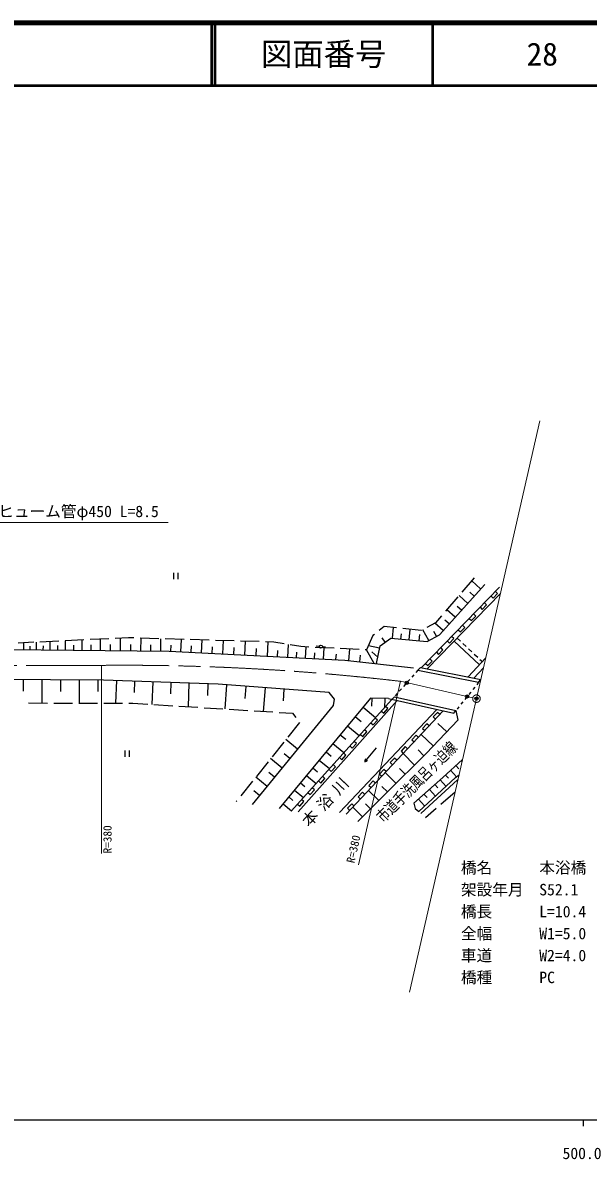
# Model space of a CAD drawing. Units: millimetres, scale not verified. Extents: x 39998 to 679975, y 19999 to 379986.
# Drawn here: x 478603 to 568813, y 198707 to 379986 of the extents above; entities that cross this region are included whole.
import ezdxf
from ezdxf.enums import TextEntityAlignment as Align

# ---------------------------------------------------------------- set-up
doc = ezdxf.new("R2010")
doc.units = ezdxf.units.MM
doc.header["$LTSCALE"] = 999.963
doc.header["$PDMODE"] = 32
doc.header["$PDSIZE"] = 500
doc.linetypes.add('CHAIN', pattern=[18.5, 12, -1.5, 3.5, -1.5])
for name, color, linetype, lineweight in [('M-BGD', 7, 'Continuous', 25), ('M-BMK', 2, 'CHAIN', 13), ('M-STR-HTXT', 7, 'Continuous', 13), ('M-STR-STR1', 1, 'Continuous', 25), ('M-TTL', 2, 'Continuous', 140), ('M-TTL-BAND', 7, 'Continuous', 25), ('M-TTL-LINE', 7, 'Continuous', 50)]:
    doc.layers.add(name, color=color, linetype=linetype, lineweight=lineweight)
for name, color, linetype in [('M-BMK-HTXT', 7, 'Continuous'), ('M-OTRS', 6, 'Continuous'), ('M-TTL-TXT', 7, 'Continuous')]:
    doc.layers.add(name, color=color, linetype=linetype)
doc.styles.add('ＭＳ ゴシック', font='')
doc.styles.get('ＭＳ ゴシック').set_extended_font_data('MS Gothic')

msp = doc.modelspace()

# ---------------------------------------------------------------- linework, layer by layer
at = {"layer": 'M-BGD'}
for p, q in [((502643.4, 292235.1), (502643.4, 291235.1)), ((503393.3, 291235.1), (503393.3, 292235.1)), ((545056.4, 282376), (552319.6, 290408.6)), ((550614.8, 291425.9), (548656.2, 289153.6)), ((551648.9, 289666.9), (550215.7, 290962.9)), ((542189.5, 277124), (554642.5, 289949.8)), ((543114.8, 276938.9), (554803.7, 288930.2)), ((548003.3, 288396.2), (546044.7, 286124)), ((549575.4, 287373.7), (548196.6, 288620.5)), ((550612.2, 288520.3), (549895.5, 289168.3)), ((553292, 288558.9), (553650.7, 288210.6)), ((553650.7, 288210.6), (554347.3, 288928.1)), ((554347.3, 288928.1), (553988.6, 289276.3)), ((548578, 286270.7), (547888.6, 286894)), ((551550.6, 286765.3), (551909.3, 286417.1)), ((551909.3, 286417.1), (552605.9, 287134.5)), ((552605.9, 287134.5), (552247.2, 287482.8)), ((545391.8, 285366.6), (544440.9, 284263.4)), ((546621.1, 284106.4), (545957.9, 284706.1)), ((547580.6, 285167.6), (546254.1, 286367)), ((549809.1, 284971.8), (550167.8, 284623.5)), ((550167.8, 284623.5), (550864.4, 285340.9)), ((550864.4, 285340.9), (550505.7, 285689.2)), ((536275.7, 283688.5), (535470.5, 283045.3)), ((538232.9, 283469.7), (536275.7, 283688.5)), ((537582.5, 281810.4), (537749.7, 283523.7)), ((542153.9, 283031.2), (539226.6, 283358.5)), ((540263.3, 281548.8), (540426.8, 283224.3)), ((542201.8, 283057), (542153.9, 283031.2)), ((543403.5, 281435.2), (542415, 283171.9)), ((544440.9, 284263.4), (543082.1, 283531.3)), ((544622, 282128.8), (544188.6, 282890.3)), ((545661.6, 283045.2), (544361.6, 284220.7)), ((548067.7, 283178.2), (548426.4, 282829.9)), ((548426.4, 282829.9), (549123, 283547.3)), ((549123, 283547.3), (548764.3, 283895.6)), ((480351.7, 281162.5), (477868.9, 281044.1)), ((478793.7, 279955.5), (478804.2, 281088.7)), ((480788.7, 279937), (480800.3, 281183.9)), ((484347, 281353.1), (481350.5, 281210.1)), ((482983.9, 279916.7), (482996.6, 281288.7)), ((488342.3, 281543.7), (485345.8, 281400.7)), ((485399.4, 279894.3), (485413.4, 281403.9)), ((488057.2, 279869.7), (488072.6, 281530.8)), ((492337.6, 281734.3), (489341.1, 281591.3)), ((490981.7, 279842.6), (490998.6, 281670.4)), ((495487.2, 281884.5), (493336.5, 281781.9)), ((494199.6, 279812.8), (494218.2, 281824)), ((496333.5, 281859.4), (495487.2, 281884.5)), ((500331.6, 281740.6), (497333, 281829.7)), ((497467.8, 279782.5), (497486.7, 281825.1)), ((500632.5, 279753.2), (500650.8, 281731.2)), ((504329.7, 281621.9), (501331.1, 281711)), ((503811.4, 279648.6), (503911.5, 281634.3)), ((508327.8, 281503.2), (505329.2, 281592.2)), ((507097.5, 279482.8), (507201.1, 281536.6)), ((512325.9, 281384.4), (509327.3, 281473.5)), ((510496.3, 279311.4), (510603.4, 281435.6)), ((516324, 281265.7), (513325.4, 281354.8)), ((514011.6, 279134), (514122.4, 281331.1)), ((518638.2, 281197), (517323.5, 281236)), ((517647.3, 278950.6), (517762, 281223)), ((520299.1, 280915.5), (518638.2, 281197)), ((534460.4, 282238.3), (533460.8, 279952.8)), ((534689.3, 282421.1), (534460.4, 282238.3)), ((535602.3, 280622.7), (537308.7, 281837.1)), ((536410.8, 281198.1), (535911.7, 281899.3)), ((537308.7, 281837.1), (543114.3, 281270.6)), ((538922.9, 281679.6), (539004.7, 282517.4)), ((541854.4, 281393.5), (541951.5, 282388)), ((543114.3, 281270.6), (545056.4, 282376)), ((546326.2, 281384.6), (546685, 281036.3)), ((546685, 281036.3), (547381.5, 281753.8)), ((547381.5, 281753.8), (547022.8, 282102)), ((547406.5, 281341.6), (551442.8, 277581.5)), ((547879.9, 281849.8), (548428.6, 281338.6)), ((548794.4, 280997.8), (549343.2, 280486.6)), ((476420.1, 280000.3), (501985.4, 279740.7)), ((479791.2, 279946.2), (479797, 280569.7)), ((481886.3, 279926.8), (481892.7, 280612.8)), ((484191.7, 279905.5), (484198.7, 280660.3)), ((486728.3, 279882), (486736, 280712.5)), ((489519.5, 279856.1), (489527.9, 280770)), ((492590.6, 279827.7), (492600, 280833.3)), ((495833.7, 279797.6), (495843.1, 280818.9)), ((499050.1, 279767.9), (499059.3, 280756.8)), ((501985.4, 279740.7), (529976.7, 278328.7)), ((502222.8, 279728.7), (502272.9, 280721.6)), ((505454.4, 279565.7), (505506.2, 280592.6)), ((508796.9, 279397.1), (508850.5, 280459.2)), ((512253.9, 279222.7), (512309.3, 280321.2)), ((515829.5, 279042.3), (515886.8, 280178.5)), ((519258.2, 278869.4), (519308.9, 279876.2)), ((520869, 278788.1), (520970.6, 280801.7)), ((522937.8, 280468.2), (521285, 280748.4)), ((522293.9, 278716.3), (522338.9, 279606.9)), ((524259.7, 280403.5), (522937.8, 280468.2)), ((523718.9, 278644.4), (523808.7, 280425.6)), ((525147.2, 278572.3), (525192.2, 279465)), ((528254.8, 280207.8), (525258.5, 280354.6)), ((525919.2, 280490), (525420.9, 280530.5)), ((526915.9, 280409), (526417.6, 280449.5)), ((526575.5, 278500.3), (526665.5, 280285.7)), ((528555.8, 278487.6), (528643.6, 279272.4)), ((532249.9, 280012.2), (529253.6, 280158.9)), ((530625, 278256.2), (530771.8, 280084.5)), ((533460.8, 279952.8), (533248.6, 279963.2)), ((534657.7, 277805.3), (533460.8, 279952.8)), ((535527.4, 280245.3), (533743.6, 280599.4)), ((535244, 278818.3), (534297.5, 279648.5)), ((535034.6, 277763.2), (535602.3, 280622.7)), ((544584.8, 279591), (544943.5, 279242.8)), ((544943.5, 279242.8), (545640.1, 279960.2)), ((545640.1, 279960.2), (545281.4, 280308.5)), ((549709, 280145.8), (550257.8, 279634.6)), ((550623.6, 279293.8), (551172.4, 278782.6)), ((529976.7, 278328.7), (540940.8, 277102.7)), ((532388, 278059.1), (532507.2, 279125.3)), ((542843.4, 277797.5), (543202.1, 277449.2)), ((543202.1, 277449.2), (543898.6, 278166.6)), ((543898.6, 278166.6), (543539.9, 278514.9)), ((552465.5, 278679.8), (549631, 275635.9)), ((551538.2, 278441.8), (551916.2, 278089.7)), ((552109, 277117.2), (550556.4, 275450.8)), ((491471.7, 275145.5), (459215.9, 275339.6)), ((478674.8, 275222.5), (478663.6, 273350.3)), ((481670.4, 275204.5), (481647.9, 271479.1)), ((484650.7, 275186.5), (484639.5, 273323.8)), ((487631, 275168.6), (487608.7, 271462.1)), ((490596.1, 275150.7), (490585, 273297.5)), ((509765.4, 274465.5), (491471.7, 275145.5)), ((493559.9, 275067.9), (493425.3, 271445.6)), ((496457.7, 274960.1), (496390.4, 273149)), ((499355.5, 274852.4), (499221.5, 271247.7)), ((502239.3, 274745.2), (502172.3, 272942.9)), ((505123.1, 274638.1), (504983.8, 270889.8)), ((508121.8, 274526.6), (508052.1, 272652.4)), ((527459.1, 273147.8), (509765.4, 274465.5)), ((511117.6, 274364.8), (510831.7, 270526.5)), ((514188.2, 274136.1), (514045.3, 272217)), ((517258.9, 273907.4), (516978.7, 270144.7)), ((534101.3, 272272.9), (519488.4, 254656.2)), ((520269.1, 273683.3), (520129, 271801.9)), ((521417.2, 254224.7), (537494.5, 272053.4)), ((528309.3, 272083.6), (527459.1, 273147.8)), ((528153.9, 271087.8), (528309.3, 272083.6)), ((536953.6, 272174.2), (534101.3, 272272.9)), ((534281.9, 272266.7), (534237.1, 270971.9)), ((536353.4, 272195), (536302.8, 270731.9)), ((479541.8, 271485.1), (482541.7, 271476.5)), ((483541.7, 271473.7), (486541.5, 271465.2)), ((487541.5, 271462.3), (490541.4, 271453.8)), ((491541.3, 271451), (494541.2, 271442.4)), ((495541.2, 271439.6), (496160.3, 271437.8)), ((496160.3, 271437.8), (498536.5, 271290.2)), ((499534.5, 271228.2), (502528.6, 271042.3)), ((503526.7, 270980.3), (506520.8, 270794.3)), ((507518.8, 270732.3), (510513, 270546.3)), ((511511, 270484.3), (514505.1, 270298.3)), ((515244.1, 255307), (528153.9, 271087.8)), ((515503.1, 270236.3), (518497.3, 270050.3)), ((538318.9, 271869.1), (522522.2, 254101.2)), ((544632.8, 270458.2), (529122.3, 254027.5)), ((545673.6, 270225.6), (530212, 253765.8)), ((532893.3, 270816.6), (534887.5, 269162.4)), ((535817.7, 270193.9), (536189, 269859)), ((536189, 269859), (536858.6, 270601.7)), ((536858.6, 270601.7), (536487.3, 270936.5)), ((519495.3, 269988.4), (521643.7, 269854.9)), ((522744.5, 268371.4), (520870.9, 266028.5)), ((521643.7, 269854.9), (522148.6, 269174.4)), ((531652.1, 269320.2), (532587.3, 268544.5)), ((534143.5, 268337.3), (534514.8, 268002.5)), ((534514.8, 268002.5), (535184.5, 268745.1)), ((535184.5, 268745.1), (534813.2, 269080)), ((544767, 269990.8), (544082.4, 269261.9)), ((544082.4, 269261.9), (544446.8, 268919.6)), ((545131.5, 269648.4), (544767, 269990.8)), ((530410.8, 267823.8), (532281.3, 266272.3)), ((532469.3, 266480.8), (532840.6, 266146)), ((532840.6, 266146), (533510.3, 266888.6)), ((533510.3, 266888.6), (533139, 267223.4)), ((543055.4, 268168.7), (542370.8, 267439.8)), ((542370.8, 267439.8), (542735.2, 267097.5)), ((543419.9, 267826.4), (543055.4, 268168.7)), ((546247.3, 266895.3), (544829.7, 268238.3)), ((520246.4, 265247.5), (518372.8, 262904.7)), ((522455.4, 264122), (520575.9, 265659.6)), ((528082.4, 265016.8), (529836.8, 263561.5)), ((529246.6, 266420.3), (530123.8, 265692.7)), ((531166.5, 264289.4), (531836.1, 265032.1)), ((531836.1, 265032.1), (531464.8, 265366.9)), ((541343.9, 266346.6), (540659.2, 265617.8)), ((540659.2, 265617.8), (541023.6, 265275.4)), ((541708.3, 266004.3), (541343.9, 266346.6)), ((544098.5, 264627.2), (542149.4, 266473.9)), ((494893.4, 263918), (494893.4, 262918.1)), ((495643.4, 262918.1), (495643.4, 263918)), ((521225.4, 262618.4), (520285.6, 263387.2)), ((526990.5, 263700.4), (527813.2, 263017.9)), ((529492.3, 262432.9), (530162, 263175.5)), ((530162, 263175.5), (529790.7, 263510.4)), ((530795.2, 264624.3), (531166.5, 264289.4)), ((534992.9, 264315), (533387.8, 262398.5)), ((539632.3, 264524.5), (538947.6, 263795.7)), ((538947.6, 263795.7), (539312, 263453.4)), ((541082, 261569.2), (539264.9, 263403.2)), ((539996.7, 264182.2), (539632.3, 264524.5)), ((542607.8, 263081), (541663, 264034.7)), ((517748.3, 262123.7), (515874.8, 259780.8)), ((519995.3, 261114.8), (518149.2, 262625)), ((524874.3, 261149.2), (525646, 260509.1)), ((525898.5, 262383.9), (527544, 261019)), ((527818.1, 260576.4), (528487.8, 261319)), ((528487.8, 261319), (528116.5, 261653.8)), ((529121, 262767.7), (529492.3, 262432.9)), ((533244.1, 262518.9), (533147, 262111)), ((533387.8, 262398.5), (533147, 262111)), ((533147, 262111), (533531.5, 262278.1)), ((533378.2, 262406.5), (533153.5, 262138.2)), ((533368.6, 262414.6), (533160, 262165.4)), ((533359, 262422.6), (533166.4, 262192.6)), ((533397.4, 262390.5), (533172.7, 262122.2)), ((533349.5, 262430.6), (533172.9, 262219.8)), ((533339.9, 262438.6), (533179.4, 262247)), ((533330.3, 262446.7), (533185.8, 262274.2)), ((533320.7, 262454.7), (533192.3, 262301.4)), ((533407, 262382.5), (533198.3, 262133.3)), ((533311.1, 262462.7), (533198.8, 262328.6)), ((533301.6, 262470.7), (533205.2, 262355.8)), ((533292, 262478.8), (533211.7, 262382.9)), ((533282.4, 262486.8), (533218.2, 262410.1)), ((533416.5, 262374.4), (533223.9, 262144.5)), ((533272.8, 262494.8), (533224.6, 262437.3)), ((533263.2, 262502.8), (533231.1, 262464.5)), ((533253.6, 262510.9), (533237.6, 262491.7)), ((533531.5, 262278.1), (533244.1, 262518.9)), ((533426.1, 262366.4), (533249.6, 262155.6)), ((533435.7, 262358.4), (533275.2, 262166.7)), ((533445.3, 262350.4), (533300.8, 262177.9)), ((533454.9, 262342.3), (533326.5, 262189)), ((533464.5, 262334.3), (533352.1, 262200.1)), ((533474, 262326.3), (533377.7, 262211.3)), ((533468.1, 262494.3), (533387.8, 262398.5)), ((533483.6, 262318.3), (533403.4, 262222.4)), ((533493.2, 262310.2), (533429, 262233.6)), ((533502.8, 262302.2), (533454.6, 262244.7)), ((533512.4, 262294.2), (533480.3, 262255.8)), ((533522, 262286.2), (533505.9, 262267)), ((537920.7, 262702.4), (537236, 261973.6)), ((537236, 261973.6), (537600.5, 261631.3)), ((538285.1, 262360.1), (537920.7, 262702.4)), ((548767.4, 262468.6), (545600, 259616.5)), ((547695, 261502.9), (548165.7, 260980.2)), ((548531.4, 262256.1), (548681.1, 262089.9)), ((517578.9, 258161.1), (515765.7, 259644.4)), ((518787.1, 259637.9), (517864.1, 260393)), ((523850.1, 259914.5), (525393.5, 258634.2)), ((526144, 258719.8), (526813.6, 259462.5)), ((526813.6, 259462.5), (526442.3, 259797.3)), ((527446.8, 260911.2), (527818.1, 260576.4)), ((536209.1, 260880.3), (535524.4, 260151.5)), ((535524.4, 260151.5), (535888.9, 259809.2)), ((536573.5, 260538), (536209.1, 260880.3)), ((538147.6, 258661.8), (536434.9, 260390.5)), ((539614.8, 260115.5), (538706.3, 261032.5)), ((545600, 259616.5), (540999, 255483.8)), ((545179.1, 259238.4), (546122.7, 258187.8)), ((546019.1, 259993.8), (546491.6, 259469.1)), ((546858.6, 260749.8), (547800, 259704.3)), ((515250.2, 258999.8), (513376.7, 256657)), ((516392.3, 256710.5), (515485.6, 257452.2)), ((521928.9, 257598.3), (523376.5, 256397.5)), ((522889.5, 258756.4), (523613.3, 258156)), ((524469.8, 256863.3), (525139.5, 257605.9)), ((525139.5, 257605.9), (524768.2, 257940.8)), ((525772.7, 259054.7), (526144, 258719.8)), ((535388.8, 255914.5), (533758.8, 257541.6)), ((534497.5, 259058.2), (533812.9, 258329.4)), ((533812.9, 258329.4), (534177.3, 257987.1)), ((534861.9, 258715.9), (534497.5, 259058.2)), ((536764.7, 257291.6), (535908.4, 258156)), ((543473.5, 257706.4), (544431, 256640.4)), ((544326.3, 258472.4), (544805, 257939.4)), ((512752.2, 255876), (512655.1, 255754.6)), ((521027.9, 256512), (521706.8, 255948.9)), ((522795.7, 255006.8), (523465.3, 255749.4)), ((523465.3, 255749.4), (523094, 256084.2)), ((524098.5, 257198.1), (524469.8, 256863.3)), ((532785.9, 257236.2), (532101.3, 256507.3)), ((532101.3, 256507.3), (532465.7, 256165)), ((533150.3, 256893.8), (532785.9, 257236.2)), ((541742.9, 256152), (542714.4, 255070.4)), ((542608.2, 256929.2), (543094, 256388.4)), ((547575.7, 257244.5), (545296.1, 255294.5)), ((520126.8, 255425.8), (521484.6, 254299.5)), ((522424.3, 255341.6), (522795.7, 255006.8)), ((531074.3, 255414.1), (530389.7, 254685.2)), ((530389.7, 254685.2), (530754.1, 254342.9)), ((531438.7, 255071.8), (531074.3, 255414.1)), ((532785.3, 253306.6), (531234.7, 254854.5)), ((534087, 254610.5), (533272.1, 255424.1)), ((540999, 255483.8), (541197.6, 254662.8)), ((541197.6, 254662.8), (541763.1, 254200.2)), ((544536.2, 254644.5), (542831.8, 253186.5))]:
    msp.add_line(p, q, dxfattribs=at)
for points in [[(547703.4, 270284.3), (548013.9, 268759.9), (543027.4, 263496.7), (536663.2, 257191.1), (532074.7, 252594.8)], [(541763.1, 254200.2), (547652.9, 259587.4), (548211.4, 260030.9)], [(542100.6, 253831.3), (547977.5, 259206.8), (548033.5, 259251.2)]]:
    msp.add_lwpolyline(points, dxfattribs=at)
msp.add_circle((526168.4, 280469.8), 250, dxfattribs=at)
at = {"layer": 'M-BMK'}
for p, q in [((491152.1, 277484), (352000.5, 277484)), ((538842.7, 274943.2), (550396.5, 272307.6))]:
    msp.add_line(p, q, dxfattribs=at)
msp.add_circle((550981.4, 272174.2), 600, dxfattribs=at)
msp.add_arc((494821.7, -102484.2), 379985.9, 83.3474, 90.55333, dxfattribs=at)
at = {"layer": 'M-OTRS'}
for p in [(539867.3, 274709.4), (549495.7, 272513.1), (550981.4, 272174.2)]:
    msp.add_point(p, dxfattribs=at)
at = {"layer": 'M-STR-HTXT'}
for p, q in [((540299.4, 225346.6), (561086.9, 316474.2)), ((473170.3, 300282), (501816.6, 300282)), ((491152.1, 277484), (491152.1, 247485.1)), ((538842.7, 274943.2), (532170.9, 245695.6))]:
    msp.add_line(p, q, dxfattribs=at)
at = {"layer": 'M-STR-STR1'}
for p, q in [((540988.3, 275973.5), (540656.5, 275599.4)), ((541651.7, 276721.7), (541320, 276347.6)), ((541651.7, 276721.7), (542035.7, 277154.7)), ((541651.7, 276721.7), (551324.5, 274787.3)), ((542035.7, 277154.7), (551677.7, 275226.6)), ((539661.3, 274477.1), (539329.6, 274103.1)), ((540324.8, 275225.3), (539993.1, 274851.2)), ((550697.9, 274008.1), (550384.5, 273618.4)), ((551324.5, 274787.3), (551011.2, 274397.7)), ((551324.5, 274787.3), (551677.7, 275226.6)), ((536953.6, 272174.2), (547354.2, 269850)), ((537494.5, 272053.4), (537888.3, 272477.7)), ((537888.3, 272477.7), (547703.4, 270284.3)), ((538334.4, 272980.8), (538002.7, 272606.7)), ((538997.9, 273729), (538666.2, 273354.9)), ((549444.6, 272449.5), (549131.3, 272059.9)), ((550071.2, 273228.8), (549757.9, 272839.2)), ((547354.2, 269850), (547703.4, 270284.3)), ((548191.3, 270891), (547878, 270501.4)), ((548818, 271670.3), (548504.6, 271280.6))]:
    msp.add_line(p, q, dxfattribs=at)
at = {"layer": 'M-TTL'}
msp.add_line((679974.8, 379985.9), (39998.5, 379985.9), dxfattribs=at)
at = {"layer": 'M-TTL-BAND'}
for p, q in [((39998.5, 204992.4), (578978.5, 204992.4)), ((567978.9, 204992.4), (567978.9, 203992.4))]:
    msp.add_line(p, q, dxfattribs=at)
at = {"layer": 'M-TTL-LINE'}
for p, q in [((508727.6, 379985.9), (508727.6, 369986.3)), ((509227.6, 379985.9), (509227.6, 369986.3)), ((543976.3, 379985.9), (543976.3, 369986.3)), ((39998.5, 369986.3), (679974.8, 369986.3))]:
    msp.add_line(p, q, dxfattribs=at)

# ---------------------------------------------------------------- texts
at = {"layer": 'M-BMK-HTXT', "style": 'ＭＳ ゴシック', "width": 0.75}
msp.add_text('市道手洗風呂ヶ迫線', height=1833, rotation=45, dxfattribs=at).set_placement((541421, 258905.6), align=Align.MIDDLE_CENTER)
at = {"layer": 'M-BMK-HTXT', "insert": (527252.7, 255971.8), "char_height": 1833, "attachment_point": 5, "rotation": 46.966, "style": 'ＭＳ ゴシック'}
msp.add_mtext('\\T1.4;本浴川', dxfattribs=at)
at = {"layer": 'M-STR-HTXT', "style": 'ＭＳ ゴシック'}
msp.add_text('ヒューム管φ450 L=8.5', height=1833, dxfattribs=at).set_placement((487493.4, 300582), align=Align.BOTTOM_CENTER)
msp.add_text('R=380', height=1320, rotation=90, dxfattribs=at).set_placement((491452.1, 247485.1), align=Align.TOP_LEFT)
msp.add_text('R=380', height=1320, rotation=77.15, dxfattribs=at).set_placement((531878.4, 245762.3), align=Align.BOTTOM_LEFT)
for s, p in [('橋名\u3000\u3000\u3000本浴橋', (548495.3, 245214.1)), ('架設年月  S52.1\u3000', (548495.3, 241714.2)), ('橋長\u3000\u3000\u3000L=10.4', (548495.3, 238214.4)), ('全幅\u3000\u3000\u3000W1=5.0', (548495.3, 234714.5)), ('車道\u3000\u3000\u3000W2=4.0', (548495.3, 231214.6)), ('橋種\u3000\u3000\u3000PC', (548495.3, 227714.8))]:
    msp.add_text(s, height=1833, dxfattribs=at).set_placement(p, align=Align.MIDDLE_LEFT)
at = {"layer": 'M-TTL-BAND', "style": 'ＭＳ ゴシック'}
msp.add_text('500.0', height=1833, dxfattribs=at).set_placement((567823.2, 198187.2), align=Align.BOTTOM_CENTER)
at = {"layer": 'M-TTL-TXT', "style": 'ＭＳ ゴシック'}
for s, p in [('図面番号', (526602, 374986.1)), ('28', (561475.7, 374986.1))]:
    msp.add_text(s, height=3666, dxfattribs=at).set_placement(p, align=Align.MIDDLE_CENTER)

doc.saveas('drawing.dxf')
